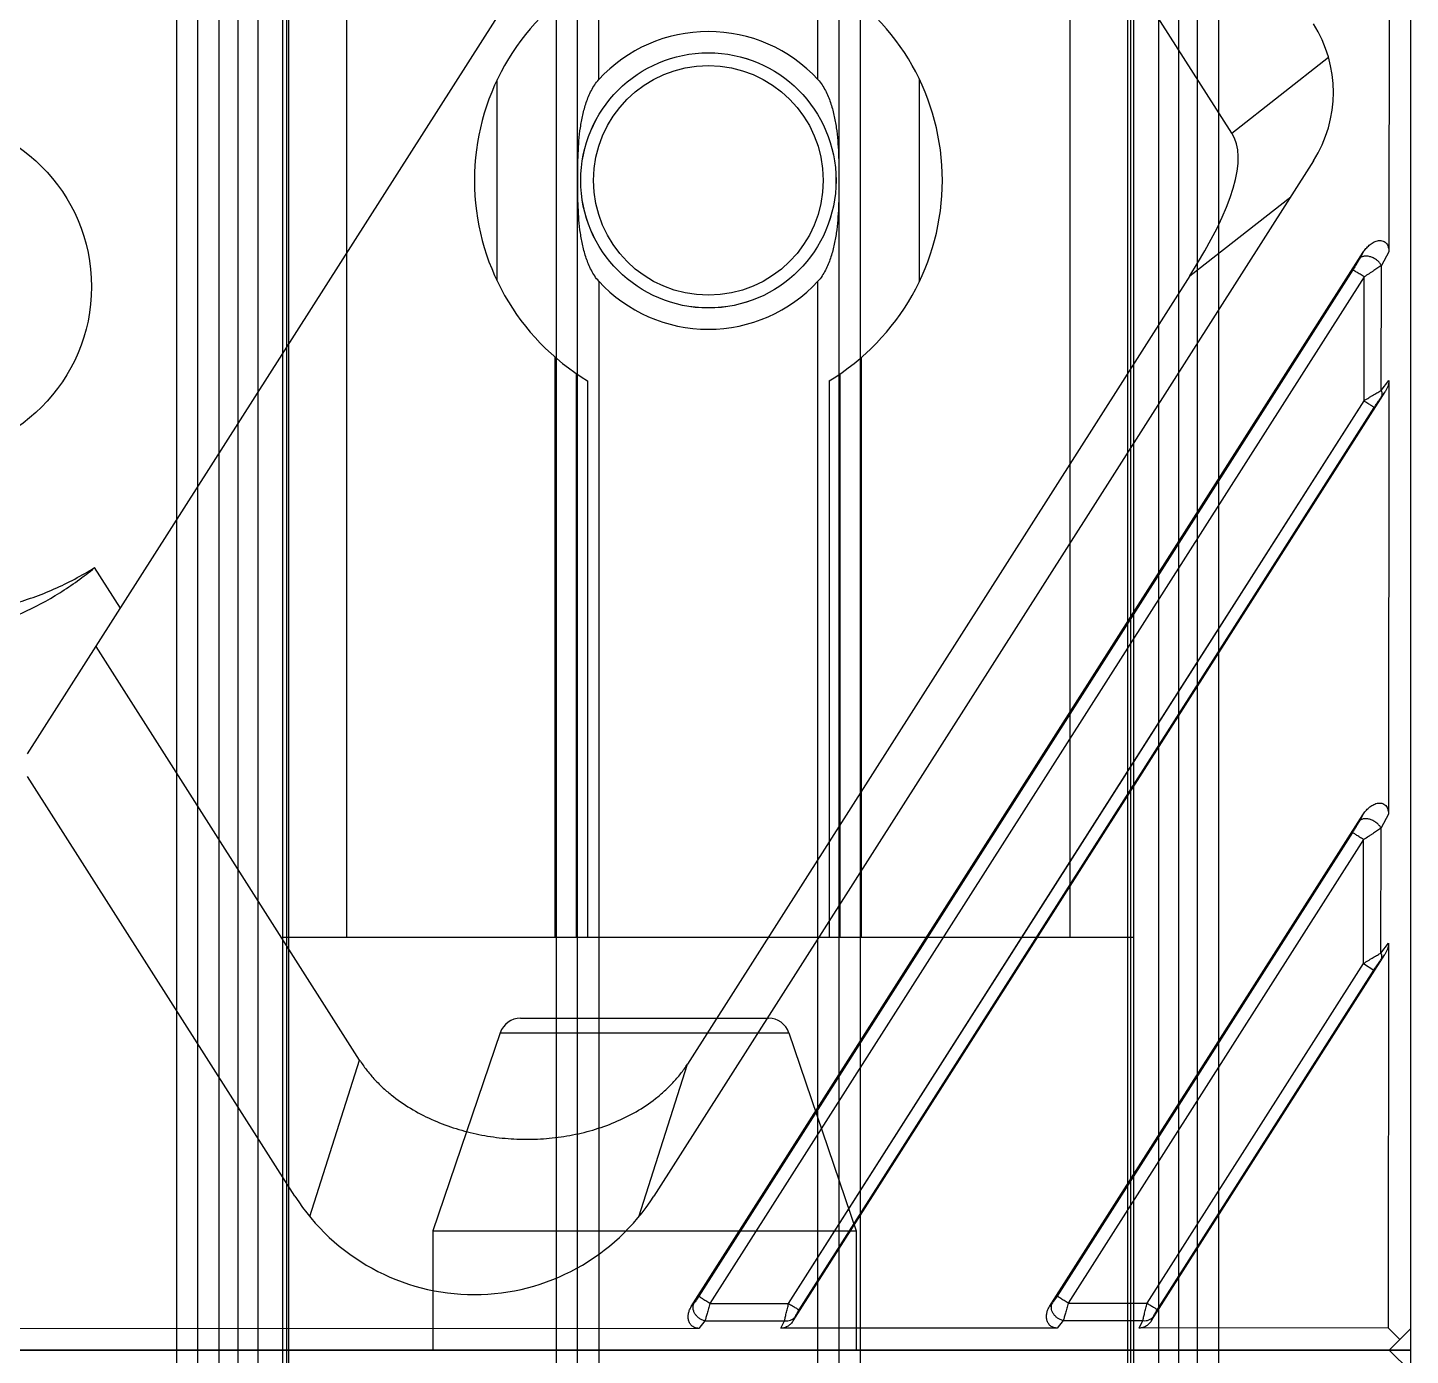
# Model space of a CAD drawing. Header units: millimetres. Extents: x 3299 to 14264, y 1863 to 5555.
# Drawn here: x 12541.37 to 12573.87, y 4126.18 to 4157.39 of the extents above; entities that cross this region are included whole.
import ezdxf

# ---------------------------------------------------------------- set-up
doc = ezdxf.new("R2010")
doc.units = ezdxf.units.MM
doc.layers.add('02___PRT_ALL_AXES', color=7, linetype='Continuous')

# ---------------------------------------------------------------- blocks, each defined once
blk = doc.blocks.new('rygj')
at = {"color": 114, "linetype": 'Continuous', "true_color": 0x139b48}
for p, q in [((4442.055, 3151.646), (4442.055, 3171.646)), ((4442.055, 3171.646), (5101.055, 3171.646)), ((4442.055, 3170.146), (5101.055, 3170.146)), ((4442.055, 3153.146), (5101.055, 3153.146)), ((4442.055, 3151.646), (5101.055, 3151.646))]:
    blk.add_line(p, q, dxfattribs=at)
at = {"layer": '02___PRT_ALL_AXES', "color": 114, "linetype": 'Continuous', "true_color": 0x139b48}
for p, q in [((4457.491, 3166.607), (4462.22, 3166.607)), ((4442.055, 3165.246), (4455.697, 3165.246)), ((4442.055, 3164.746), (4455.312, 3164.746)), ((4455.145, 3164.485), (4442.055, 3164.485)), ((4455.145, 3158.807), (4442.055, 3158.807)), ((4442.055, 3158.546), (4455.312, 3158.546)), ((4442.055, 3158.046), (4455.697, 3158.046)), ((4457.491, 3156.685), (4462.22, 3156.685))]:
    blk.add_line(p, q, dxfattribs=at)
blk.add_circle((4459.855, 3161.646), 3, dxfattribs=at)
for start, end in [(31.0806, 148.9194), (211.0806, 328.9194)]:
    blk.add_arc((4459.855, 3161.646), 5.5, start, end, dxfattribs=at)
blk = doc.blocks.new('ERTFHGJ')
at = {"color": 40, "linetype": 'Continuous', "true_color": 0xf8d731}
for p, q in [((8900.957, 3696.77), (8900.957, 3617.77)), ((8901.457, 3617.77), (8901.457, 3696.77)), ((8901.957, 3617.77), (8901.957, 3696.77)), ((8902.402, 3617.77), (8902.402, 3696.77)), ((8902.874, 3617.77), (8902.874, 3696.77)), ((8903.457, 3617.77), (8903.457, 3696.77)), ((8903.537, 3696.77), (8903.537, 3617.77)), ((8903.598, 3617.77), (8903.598, 3696.77)), ((8909.882, 3696.77), (8909.882, 3617.77)), ((8910.382, 3617.77), (8910.382, 3696.77)), ((8910.882, 3690.641), (8910.882, 3696.77)), ((8916.032, 3690.641), (8916.032, 3696.77)), ((8916.532, 3617.77), (8916.532, 3696.77)), ((8917.032, 3617.77), (8917.032, 3696.77)), ((8923.315, 3617.77), (8923.315, 3696.77)), ((8923.377, 3696.77), (8923.377, 3617.77)), ((8923.457, 3617.77), (8923.457, 3696.77)), ((8924.039, 3696.77), (8924.039, 3617.77)), ((8924.511, 3696.77), (8924.511, 3617.77)), ((8924.957, 3617.77), (8924.957, 3696.77)), ((8925.457, 3617.77), (8925.457, 3696.77)), ((8910.882, 3685.9), (8910.882, 3628.641)), ((8916.032, 3628.641), (8916.032, 3685.9))]:
    blk.add_line(p, q, dxfattribs=at)
blk.add_circle((8913.457, 3688.27), 2.7, dxfattribs=at)
for start, end in [(42.6324, 137.3676), (222.6324, 317.3676)]:
    blk.add_arc((8913.457, 3688.27), 3.5, start, end, dxfattribs=at)
for points, knots in [([(8910.387, 3688.27), (8910.387, 3688.375), (8910.388, 3688.583), (8910.395, 3688.895), (8910.413, 3689.203), (8910.446, 3689.508), (8910.5, 3689.808), (8910.568, 3690.054), (8910.639, 3690.245), (8910.704, 3690.385), (8910.783, 3690.519), (8910.846, 3690.602), (8910.882, 3690.641)], [0, 0, 0, 0, 0.127092, 0.253318, 0.378322, 0.502266, 0.625619, 0.749056, 0.811111, 0.873552, 0.936512, 1, 1, 1, 1]), ([(8916.032, 3690.641), (8916.067, 3690.602), (8916.131, 3690.519), (8916.209, 3690.385), (8916.274, 3690.245), (8916.346, 3690.054), (8916.413, 3689.808), (8916.467, 3689.508), (8916.5, 3689.203), (8916.518, 3688.895), (8916.526, 3688.583), (8916.527, 3688.375), (8916.527, 3688.27)], [0, 0, 0, 0, 0.063487, 0.126447, 0.188887, 0.250942, 0.37438, 0.497732, 0.621676, 0.746681, 0.872907, 1, 1, 1, 1]), ([(8910.882, 3685.9), (8910.846, 3685.938), (8910.783, 3686.021), (8910.704, 3686.156), (8910.639, 3686.296), (8910.567, 3686.487), (8910.5, 3686.733), (8910.446, 3687.033), (8910.413, 3687.338), (8910.395, 3687.646), (8910.388, 3687.957), (8910.387, 3688.166), (8910.387, 3688.27)], [0, 0, 0, 0, 0.063495, 0.126469, 0.188905, 0.250963, 0.374396, 0.497744, 0.621683, 0.746682, 0.87291, 1, 1, 1, 1]), ([(8916.527, 3688.27), (8916.527, 3688.166), (8916.526, 3687.957), (8916.518, 3687.646), (8916.5, 3687.338), (8916.467, 3687.033), (8916.413, 3686.733), (8916.346, 3686.487), (8916.274, 3686.296), (8916.209, 3686.156), (8916.131, 3686.021), (8916.067, 3685.938), (8916.032, 3685.9)], [0, 0, 0, 0, 0.127092, 0.253319, 0.378323, 0.502267, 0.62562, 0.749057, 0.811112, 0.873553, 0.936512, 1, 1, 1, 1])]:
    blk.add_open_spline(points, degree=3, knots=knots, dxfattribs=at)
blk = doc.blocks.new('rsfv')
at = {"rotation": 90}
blk.add_blockref('rygj', (14412.273, 369.859), dxfattribs=at)
blk.add_blockref('ERTFHGJ', (2337.17, 1141.444))
blk = doc.blocks.new('1111')
at = {"color": 7, "linetype": 'Continuous'}
for p, q in [((16581.864, 7059.434), (16587.698, 7059.434)), ((16581.391, 7059.095), (16579.806, 7054.434)), ((16581.391, 7059.095), (16588.171, 7059.095)), ((16588.171, 7059.095), (16589.756, 7054.434)), ((16579.806, 7054.434), (16589.756, 7054.434)), ((16579.806, 7054.434), (16579.806, 7051.634)), ((16589.756, 7054.434), (16589.756, 7051.634)), ((16002.781, 7051.634), (16602.781, 7051.634)), ((16602.781, 7051.134), (16602.281, 7051.634)), ((16602.781, 7051.634), (16602.781, 6714.134)), ((16570.281, 6728.153), (16590.438, 6759.792)), ((16598.585, 6742.745), (16589.081, 6757.663)), ((16602.282, 6749.589), (16602.276, 6739.957)), ((16598.585, 6742.745), (16600.858, 6744.529)), ((16600.504, 6742.092), (16584.998, 6717.753)), ((16597.596, 6739.39), (16599.968, 6741.251)), ((16585.88, 6715.154), (16601.672, 6739.943)), ((16601.672, 6739.943), (16601.593, 6739.798)), ((16602.276, 6739.957), (16602.1, 6739.636)), ((16602.098, 6736.695), (16602.1, 6739.636)), ((16597.596, 6739.39), (16585.789, 6720.856)), ((16601.43, 6739.529), (16586.058, 6715.398)), ((16601.695, 6739.366), (16586.314, 6715.228)), ((16601.43, 6739.529), (16598.482, 6734.901)), ((16601.692, 6736.453), (16601.695, 6739.366)), ((16588.277, 6714.822), (16602.189, 6736.66)), ((16602.095, 6736.537), (16602.189, 6736.66)), ((16602.098, 6736.695), (16602.274, 6736.926)), ((16602.274, 6736.926), (16602.268, 6726.73)), ((16588.168, 6715.229), (16601.692, 6736.453)), ((16588.416, 6715.079), (16601.932, 6736.296)), ((16594.743, 6725.011), (16601.932, 6736.296)), ((16597.883, 6730.475), (16601.692, 6736.453)), ((16598.482, 6734.901), (16592.724, 6725.862)), ((16572.462, 6731.576), (16571.855, 6732.529)), ((16572.158, 6732.053), (16571.855, 6732.529)), ((16572.462, 6731.576), (16572.158, 6732.053)), ((16578.083, 6720.952), (16571.888, 6730.676)), ((16594.499, 6725.164), (16597.883, 6730.475)), ((16576.564, 6717.753), (16570.281, 6727.615)), ((16594.302, 6715.159), (16601.665, 6726.718)), ((16601.665, 6726.718), (16601.585, 6726.571)), ((16602.268, 6726.73), (16602.092, 6726.408)), ((16601.421, 6726.3), (16594.48, 6715.404)), ((16602.09, 6723.467), (16602.092, 6726.408)), ((16601.683, 6726.135), (16594.738, 6715.235)), ((16601.681, 6723.222), (16601.683, 6726.135)), ((16592.724, 6725.862), (16586.058, 6715.398)), ((16588.168, 6715.229), (16594.499, 6725.164)), ((16588.416, 6715.079), (16594.743, 6725.011)), ((16602.09, 6723.467), (16602.266, 6723.7)), ((16602.266, 6723.7), (16602.261, 6714.654)), ((16596.698, 6714.827), (16602.181, 6723.434)), ((16602.087, 6723.31), (16602.181, 6723.434)), ((16596.592, 6715.237), (16601.681, 6723.222)), ((16596.838, 6715.084), (16601.923, 6723.068)), ((16601.681, 6723.222), (16601.923, 6723.068)), ((16576.911, 6717.273), (16578.083, 6720.952)), ((16584.646, 6717.268), (16585.789, 6720.856)), ((16585.945, 6715.236), (16585.88, 6715.154)), ((16586.314, 6715.228), (16588.168, 6715.229)), ((16594.366, 6715.241), (16594.302, 6715.159)), ((16594.738, 6715.235), (16596.592, 6715.237)), ((16588.277, 6714.822), (16588.321, 6714.915)), ((16596.698, 6714.827), (16596.742, 6714.92)), ((16586.058, 6714.644), (16567.325, 6714.633)), ((16586.2, 6714.82), (16586.058, 6714.644)), ((16586.2, 6714.82), (16588.072, 6714.822)), ((16587.988, 6714.645), (16588.072, 6714.822)), ((16594.481, 6714.649), (16587.988, 6714.645)), ((16594.622, 6714.826), (16594.481, 6714.649)), ((16594.622, 6714.826), (16596.494, 6714.827)), ((16596.41, 6714.65), (16596.494, 6714.827)), ((16602.261, 6714.654), (16596.41, 6714.65)), ((16602.261, 6714.654), (16602.531, 6714.384)), ((16602.281, 6714.134), (16602.781, 6714.634)), ((16602.781, 6714.134), (16002.781, 6714.134))]:
    blk.add_line(p, q, dxfattribs=at)
for centre, radius, start, end in [((16581.864, 7058.934), 0.5, 90, 161.222), ((16587.698, 7058.934), 0.5, 18.778, 90), ((16597.974, 6743.704), 3, 327.5, 32.5), ((16580.781, 6720.439), 5, 212.5, 327.5)]:
    blk.add_arc(centre, radius, start, end, dxfattribs=at)
blk.add_ellipse((16574.5, 6723.945), major_axis=(24.038, 18.866), ratio=0.163628, start_param=-0.435529, end_param=-0.016118, dxfattribs=at)
for points, knots in [([(16601.672, 6739.943), (16601.691, 6739.974), (16601.735, 6740.033), (16601.799, 6740.099), (16601.857, 6740.144), (16601.903, 6740.174), (16601.953, 6740.198), (16602.005, 6740.215), (16602.06, 6740.223), (16602.115, 6740.218), (16602.168, 6740.198), (16602.211, 6740.163), (16602.243, 6740.118), (16602.263, 6740.066), (16602.274, 6740.012), (16602.276, 6739.975), (16602.276, 6739.957)], [0, 0, 0, 0, 0.125042, 0.250036, 0.312572, 0.375101, 0.437623, 0.500128, 0.562605, 0.625049, 0.687461, 0.749881, 0.812357, 0.87488, 0.937441, 1, 1, 1, 1]), ([(16601.593, 6739.798), (16601.581, 6739.777), (16601.556, 6739.734), (16601.517, 6739.667), (16601.474, 6739.599), (16601.445, 6739.552), (16601.43, 6739.529)], [0, 0, 0, 0, 0.22744, 0.476591, 0.736019, 1, 1, 1, 1]), ([(16602.1, 6739.636), (16602.089, 6739.658), (16602.059, 6739.701), (16602.001, 6739.757), (16601.929, 6739.803), (16601.852, 6739.836), (16601.773, 6739.854), (16601.71, 6739.854), (16601.665, 6739.845), (16601.636, 6739.834), (16601.612, 6739.818), (16601.598, 6739.805), (16601.593, 6739.798)], [0, 0, 0, 0, 0.123343, 0.259357, 0.40215, 0.5445, 0.679275, 0.800812, 0.855803, 0.906916, 0.95469, 1, 1, 1, 1]), ([(16602.1, 6739.636), (16602.088, 6739.626), (16602.061, 6739.607), (16602.019, 6739.578), (16601.972, 6739.545), (16601.921, 6739.511), (16601.867, 6739.476), (16601.792, 6739.427), (16601.734, 6739.39), (16601.695, 6739.366)], [0, 0, 0, 0, 0.094377, 0.20155, 0.319309, 0.445514, 0.578298, 0.715992, 1, 1, 1, 1]), ([(16601.695, 6739.366), (16601.679, 6739.376), (16601.647, 6739.396), (16601.601, 6739.425), (16601.558, 6739.452), (16601.519, 6739.476), (16601.49, 6739.494), (16601.47, 6739.506), (16601.458, 6739.513), (16601.448, 6739.519), (16601.44, 6739.524), (16601.435, 6739.527), (16601.431, 6739.528), (16601.43, 6739.529)], [0, 0, 0, 0, 0.183179, 0.361165, 0.527448, 0.676075, 0.801655, 0.854354, 0.899662, 0.937176, 0.966567, 0.987563, 1, 1, 1, 1]), ([(16601.692, 6736.453), (16601.73, 6736.478), (16601.787, 6736.513), (16601.863, 6736.559), (16601.917, 6736.591), (16601.968, 6736.622), (16602.015, 6736.649), (16602.058, 6736.674), (16602.086, 6736.689), (16602.098, 6736.695)], [0, 0, 0, 0, 0.286616, 0.425539, 0.559311, 0.685986, 0.803344, 0.908898, 1, 1, 1, 1]), ([(16602.098, 6736.695), (16602.103, 6736.681), (16602.111, 6736.654), (16602.114, 6736.612), (16602.11, 6736.572), (16602.101, 6736.548), (16602.095, 6736.537)], [0, 0, 0, 0, 0.272707, 0.528822, 0.769922, 1, 1, 1, 1]), ([(16602.274, 6736.926), (16602.274, 6736.879), (16602.261, 6736.808), (16602.225, 6736.721), (16602.202, 6736.68), (16602.189, 6736.66)], [0, 0, 0, 0, 0.499116, 0.749565, 1, 1, 1, 1]), ([(16601.692, 6736.453), (16601.707, 6736.444), (16601.737, 6736.425), (16601.78, 6736.397), (16601.819, 6736.372), (16601.854, 6736.349), (16601.88, 6736.332), (16601.898, 6736.32), (16601.909, 6736.313), (16601.917, 6736.307), (16601.924, 6736.302), (16601.929, 6736.299), (16601.932, 6736.297), (16601.932, 6736.296)], [0, 0, 0, 0, 0.186765, 0.366169, 0.532306, 0.679831, 0.803928, 0.855903, 0.900573, 0.937582, 0.966636, 0.987493, 1, 1, 1, 1]), ([(16601.932, 6736.296), (16601.946, 6736.318), (16601.974, 6736.361), (16602.016, 6736.424), (16602.05, 6736.474), (16602.076, 6736.512), (16602.089, 6736.529), (16602.095, 6736.537)], [0, 0, 0, 0, 0.267289, 0.529859, 0.780185, 0.895945, 1, 1, 1, 1]), ([(16567.775, 6731.391), (16567.954, 6731.389), (16568.312, 6731.396), (16568.847, 6731.447), (16569.376, 6731.535), (16569.898, 6731.661), (16570.41, 6731.824), (16570.909, 6732.022), (16571.392, 6732.256), (16571.703, 6732.435), (16571.855, 6732.529)], [0, 0, 0, 0, 0.124994, 0.249991, 0.37499, 0.499991, 0.624994, 0.749993, 0.875003, 1, 1, 1, 1]), ([(16568.203, 6730.877), (16568.537, 6730.93), (16569.199, 6731.082), (16570.15, 6731.439), (16571.045, 6731.919), (16571.595, 6732.314), (16571.855, 6732.529)], [0, 0, 0, 0, 0.250374, 0.500459, 0.75031, 1, 1, 1, 1]), ([(16601.665, 6726.718), (16601.685, 6726.749), (16601.728, 6726.808), (16601.793, 6726.874), (16601.85, 6726.919), (16601.897, 6726.949), (16601.946, 6726.973), (16601.999, 6726.99), (16602.053, 6726.997), (16602.109, 6726.992), (16602.16, 6726.972), (16602.204, 6726.937), (16602.235, 6726.891), (16602.255, 6726.839), (16602.266, 6726.785), (16602.268, 6726.749), (16602.268, 6726.73)], [0, 0, 0, 0, 0.125041, 0.250043, 0.312587, 0.375127, 0.43766, 0.500178, 0.562668, 0.625121, 0.687536, 0.749949, 0.812412, 0.874918, 0.93746, 1, 1, 1, 1]), ([(16601.585, 6726.571), (16601.573, 6726.55), (16601.548, 6726.507), (16601.508, 6726.44), (16601.466, 6726.37), (16601.436, 6726.324), (16601.421, 6726.3)], [0, 0, 0, 0, 0.228249, 0.477593, 0.736732, 1, 1, 1, 1]), ([(16602.092, 6726.408), (16602.08, 6726.43), (16602.05, 6726.473), (16601.991, 6726.528), (16601.92, 6726.574), (16601.843, 6726.608), (16601.776, 6726.623), (16601.724, 6726.626), (16601.689, 6726.624), (16601.657, 6726.617), (16601.628, 6726.606), (16601.604, 6726.591), (16601.59, 6726.578), (16601.585, 6726.571)], [0, 0, 0, 0, 0.123388, 0.259727, 0.402966, 0.545721, 0.680703, 0.743467, 0.802339, 0.857105, 0.907879, 0.955209, 1, 1, 1, 1]), ([(16601.683, 6726.135), (16601.652, 6726.155), (16601.606, 6726.184), (16601.547, 6726.221), (16601.508, 6726.246), (16601.476, 6726.266), (16601.45, 6726.282), (16601.433, 6726.293), (16601.424, 6726.299), (16601.421, 6726.3)], [0, 0, 0, 0, 0.361448, 0.527764, 0.676378, 0.801916, 0.899863, 0.966695, 1, 1, 1, 1]), ([(16602.092, 6726.408), (16602.079, 6726.398), (16602.052, 6726.379), (16602.009, 6726.349), (16601.962, 6726.316), (16601.911, 6726.282), (16601.856, 6726.246), (16601.78, 6726.196), (16601.722, 6726.159), (16601.683, 6726.135)], [0, 0, 0, 0, 0.095057, 0.202717, 0.320766, 0.447064, 0.579746, 0.717147, 1, 1, 1, 1]), ([(16602.266, 6723.7), (16602.266, 6723.653), (16602.253, 6723.582), (16602.217, 6723.495), (16602.194, 6723.454), (16602.181, 6723.434)], [0, 0, 0, 0, 0.499088, 0.749544, 1, 1, 1, 1]), ([(16601.681, 6723.222), (16601.719, 6723.247), (16601.776, 6723.282), (16601.852, 6723.329), (16601.906, 6723.361), (16601.958, 6723.392), (16602.006, 6723.42), (16602.049, 6723.445), (16602.077, 6723.46), (16602.09, 6723.467)], [0, 0, 0, 0, 0.285444, 0.424068, 0.557739, 0.684511, 0.802168, 0.908218, 1, 1, 1, 1]), ([(16601.923, 6723.068), (16601.937, 6723.09), (16601.965, 6723.133), (16602.007, 6723.196), (16602.042, 6723.247), (16602.068, 6723.285), (16602.081, 6723.302), (16602.087, 6723.31)], [0, 0, 0, 0, 0.266474, 0.528676, 0.7792, 0.895335, 1, 1, 1, 1]), ([(16602.09, 6723.467), (16602.095, 6723.454), (16602.102, 6723.426), (16602.106, 6723.384), (16602.102, 6723.345), (16602.093, 6723.321), (16602.087, 6723.31)], [0, 0, 0, 0, 0.273588, 0.529947, 0.7707, 1, 1, 1, 1]), ([(16578.083, 6720.952), (16578.133, 6720.874), (16578.239, 6720.723), (16578.418, 6720.511), (16578.613, 6720.314), (16578.893, 6720.072), (16579.273, 6719.808), (16579.765, 6719.551), (16580.283, 6719.351), (16580.819, 6719.207), (16581.366, 6719.117), (16581.92, 6719.081), (16582.474, 6719.099), (16583.025, 6719.17), (16583.565, 6719.297), (16584.088, 6719.482), (16584.586, 6719.727), (16584.972, 6719.984), (16585.255, 6720.222), (16585.452, 6720.416), (16585.633, 6720.627), (16585.74, 6720.778), (16585.789, 6720.856)], [0, 0, 0, 0, 0.031255, 0.062515, 0.093772, 0.125031, 0.187515, 0.250006, 0.312503, 0.375002, 0.437503, 0.500005, 0.562506, 0.625007, 0.687505, 0.75, 0.812489, 0.874969, 0.906229, 0.937486, 0.968745, 1, 1, 1, 1]), ([(16586.2, 6714.82), (16586.176, 6714.825), (16586.129, 6714.841), (16586.065, 6714.878), (16586.009, 6714.927), (16585.965, 6714.985), (16585.934, 6715.049), (16585.919, 6715.115), (16585.922, 6715.179), (16585.935, 6715.218), (16585.945, 6715.236)], [0, 0, 0, 0, 0.129992, 0.263906, 0.398713, 0.531189, 0.658549, 0.779004, 0.89228, 1, 1, 1, 1]), ([(16586.058, 6715.398), (16586.048, 6715.383), (16586.028, 6715.352), (16585.998, 6715.308), (16585.971, 6715.27), (16585.953, 6715.246), (16585.945, 6715.236)], [0, 0, 0, 0, 0.282302, 0.551822, 0.7961, 1, 1, 1, 1]), ([(16586.314, 6715.228), (16586.298, 6715.238), (16586.267, 6715.258), (16586.222, 6715.287), (16586.179, 6715.315), (16586.141, 6715.34), (16586.114, 6715.358), (16586.095, 6715.371), (16586.083, 6715.379), (16586.074, 6715.386), (16586.066, 6715.391), (16586.061, 6715.395), (16586.059, 6715.398), (16586.058, 6715.398)], [0, 0, 0, 0, 0.183536, 0.361638, 0.527865, 0.676339, 0.801737, 0.854353, 0.899595, 0.937067, 0.966446, 0.98747, 1, 1, 1, 1]), ([(16586.314, 6715.228), (16586.304, 6715.188), (16586.284, 6715.11), (16586.254, 6715), (16586.226, 6714.904), (16586.208, 6714.846), (16586.2, 6714.82)], [0, 0, 0, 0, 0.293222, 0.567906, 0.80839, 1, 1, 1, 1]), ([(16588.072, 6714.822), (16588.074, 6714.834), (16588.08, 6714.859), (16588.093, 6714.918), (16588.112, 6715.002), (16588.139, 6715.112), (16588.158, 6715.189), (16588.168, 6715.229)], [0, 0, 0, 0, 0.08759, 0.189663, 0.430022, 0.705625, 1, 1, 1, 1]), ([(16588.168, 6715.229), (16588.184, 6715.22), (16588.213, 6715.201), (16588.257, 6715.173), (16588.297, 6715.148), (16588.333, 6715.126), (16588.36, 6715.11), (16588.378, 6715.099), (16588.39, 6715.093), (16588.399, 6715.087), (16588.406, 6715.083), (16588.412, 6715.08), (16588.414, 6715.079), (16588.416, 6715.079)], [0, 0, 0, 0, 0.186382, 0.365608, 0.53172, 0.679319, 0.80354, 0.855582, 0.900319, 0.937389, 0.966501, 0.987415, 1, 1, 1, 1]), ([(16594.622, 6714.826), (16594.598, 6714.831), (16594.552, 6714.847), (16594.488, 6714.884), (16594.431, 6714.933), (16594.387, 6714.991), (16594.356, 6715.055), (16594.341, 6715.12), (16594.343, 6715.184), (16594.357, 6715.223), (16594.366, 6715.241)], [0, 0, 0, 0, 0.130076, 0.264149, 0.399136, 0.531754, 0.659165, 0.779542, 0.892603, 1, 1, 1, 1]), ([(16594.48, 6715.404), (16594.47, 6715.388), (16594.45, 6715.358), (16594.42, 6715.314), (16594.393, 6715.275), (16594.375, 6715.251), (16594.366, 6715.241)], [0, 0, 0, 0, 0.281657, 0.550994, 0.795514, 1, 1, 1, 1]), ([(16594.738, 6715.235), (16594.722, 6715.245), (16594.691, 6715.265), (16594.645, 6715.295), (16594.602, 6715.322), (16594.564, 6715.347), (16594.536, 6715.365), (16594.517, 6715.378), (16594.506, 6715.386), (16594.496, 6715.392), (16594.489, 6715.398), (16594.484, 6715.401), (16594.481, 6715.403), (16594.48, 6715.404)], [0, 0, 0, 0, 0.183508, 0.361631, 0.527909, 0.676444, 0.801895, 0.854528, 0.899777, 0.937243, 0.966598, 0.987573, 1, 1, 1, 1]), ([(16594.738, 6715.235), (16594.728, 6715.195), (16594.708, 6715.117), (16594.677, 6715.007), (16594.649, 6714.91), (16594.631, 6714.852), (16594.622, 6714.826)], [0, 0, 0, 0, 0.292515, 0.566992, 0.807732, 1, 1, 1, 1]), ([(16596.494, 6714.827), (16596.497, 6714.839), (16596.502, 6714.865), (16596.516, 6714.924), (16596.535, 6715.009), (16596.562, 6715.119), (16596.582, 6715.197), (16596.592, 6715.237)], [0, 0, 0, 0, 0.087937, 0.190279, 0.430891, 0.706306, 1, 1, 1, 1]), ([(16596.592, 6715.237), (16596.607, 6715.227), (16596.637, 6715.208), (16596.68, 6715.181), (16596.721, 6715.156), (16596.756, 6715.133), (16596.783, 6715.117), (16596.801, 6715.106), (16596.812, 6715.099), (16596.821, 6715.094), (16596.828, 6715.089), (16596.834, 6715.086), (16596.837, 6715.085), (16596.838, 6715.084)], [0, 0, 0, 0, 0.186519, 0.365829, 0.531982, 0.679588, 0.80379, 0.855815, 0.900529, 0.937571, 0.966646, 0.987507, 1, 1, 1, 1]), ([(16586.058, 6714.644), (16586.044, 6714.644), (16586.017, 6714.646), (16585.976, 6714.656), (16585.937, 6714.672), (16585.902, 6714.695), (16585.872, 6714.724), (16585.847, 6714.758), (16585.828, 6714.795), (16585.811, 6714.848), (16585.803, 6714.918), (16585.813, 6715.002), (16585.839, 6715.081), (16585.865, 6715.131), (16585.88, 6715.154)], [0, 0, 0, 0, 0.062557, 0.12513, 0.187667, 0.250198, 0.31272, 0.375241, 0.437759, 0.500284, 0.625104, 0.75002, 0.874991, 1, 1, 1, 1]), ([(16588.072, 6714.822), (16588.096, 6714.818), (16588.145, 6714.818), (16588.215, 6714.834), (16588.276, 6714.866), (16588.308, 6714.898), (16588.321, 6714.915)], [0, 0, 0, 0, 0.267479, 0.52324, 0.766535, 1, 1, 1, 1]), ([(16588.321, 6714.915), (16588.323, 6714.921), (16588.329, 6714.932), (16588.342, 6714.956), (16588.361, 6714.99), (16588.387, 6715.034), (16588.406, 6715.063), (16588.416, 6715.079)], [0, 0, 0, 0, 0.090451, 0.195793, 0.440085, 0.713279, 1, 1, 1, 1]), ([(16594.481, 6714.649), (16594.467, 6714.649), (16594.439, 6714.651), (16594.398, 6714.661), (16594.359, 6714.677), (16594.324, 6714.7), (16594.294, 6714.729), (16594.269, 6714.763), (16594.25, 6714.8), (16594.233, 6714.853), (16594.225, 6714.923), (16594.235, 6715.007), (16594.26, 6715.086), (16594.287, 6715.136), (16594.302, 6715.159)], [0, 0, 0, 0, 0.062545, 0.125106, 0.187631, 0.250153, 0.31267, 0.375187, 0.437707, 0.500234, 0.625066, 0.749996, 0.874981, 1, 1, 1, 1]), ([(16596.494, 6714.827), (16596.519, 6714.824), (16596.568, 6714.823), (16596.637, 6714.839), (16596.698, 6714.871), (16596.73, 6714.903), (16596.742, 6714.92)], [0, 0, 0, 0, 0.267803, 0.52366, 0.766828, 1, 1, 1, 1]), ([(16596.742, 6714.92), (16596.745, 6714.926), (16596.75, 6714.937), (16596.764, 6714.961), (16596.783, 6714.996), (16596.809, 6715.039), (16596.828, 6715.069), (16596.838, 6715.084)], [0, 0, 0, 0, 0.090792, 0.196402, 0.440946, 0.713948, 1, 1, 1, 1]), ([(16588.277, 6714.822), (16588.261, 6714.798), (16588.225, 6714.751), (16588.156, 6714.694), (16588.09, 6714.662), (16588.032, 6714.648), (16588.003, 6714.645), (16587.988, 6714.645)], [0, 0, 0, 0, 0.249994, 0.499923, 0.749705, 0.874894, 1, 1, 1, 1]), ([(16596.698, 6714.827), (16596.682, 6714.802), (16596.646, 6714.756), (16596.578, 6714.699), (16596.511, 6714.667), (16596.454, 6714.653), (16596.425, 6714.65), (16596.41, 6714.65)], [0, 0, 0, 0, 0.250018, 0.499957, 0.749729, 0.874908, 1, 1, 1, 1])]:
    blk.add_open_spline(points, degree=3, knots=knots, dxfattribs=at)
at = {"layer": '02___PRT_ALL_AXES', "color": 7, "linetype": 'Continuous'}
for centre, radius in [((16586.281, 6741.634), 3), ((16567.781, 6739.134), 4)]:
    blk.add_circle(centre, radius, dxfattribs=at)
blk = doc.blocks.new('*U162')
blk.add_blockref('1111', (-16308.281, -6888.884))
blk = doc.blocks.new('*U163')
at = {"color": 0, "linetype": 'ByBlock', "lineweight": -2, "transparency": 16777216}
for p in [(2400, 1012.5), (2400, 675)]:
    blk.add_blockref('*U162', p, dxfattribs=at)

msp = doc.modelspace()

# ---------------------------------------------------------------- block references
for name, p in [('*U163', (9879.37292, 3288.5531)), ('rsfv', (1306.74628, -675.91128))]:
    msp.add_blockref(name, p)

doc.saveas('drawing.dxf')
